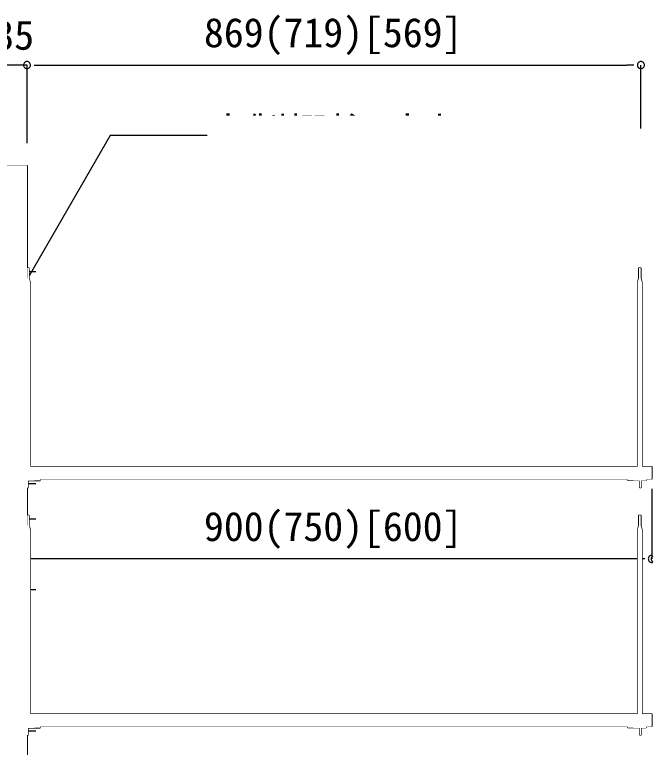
# Model space of a CAD drawing. Units: millimetres, scale not verified. Extents: x -4205 to 4205, y -2975 to 2975.
# Drawn here: x -2561 to -1658, y -579 to 458 of the extents above; entities that cross this region are included whole.
import ezdxf
from ezdxf.enums import TextEntityAlignment as Align

# ---------------------------------------------------------------- set-up
doc = ezdxf.new("R2010")
doc.units = ezdxf.units.MM
doc.header["$LTSCALE"] = 20
for name, color, linetype in [('0-0', 7, 'Continuous'), ('0-4', 3, 'Continuous'), ('0-5', 7, 'Continuous')]:
    doc.layers.add(name, color=color, linetype=linetype)
doc.styles.add('ＭＳ ゴシック', font='')
doc.styles.get('ＭＳ ゴシック').set_extended_font_data('MS Gothic')

msp = doc.modelspace()

# ---------------------------------------------------------------- linework, layer by layer
at = {"layer": '0-0'}
for p, q in [((-2555.52, 94.4), (-2530.52, 94.4)), ((-2555.52, -205.62), (-2530.52, -205.62)), ((-2555.52, -255.63), (-2530.52, -255.63)), ((-2555.52, -355.63), (-2530.52, -355.63)), ((-2555.52, -555.65), (-2530.52, -555.65))]:
    msp.add_line(p, q, dxfattribs=at)
for points in [[(-2287.92, 286.72), (-2425.34, 286.72), (-2561.04, 51.68)], [(-2544.52, -181.6), (-2544.52, -193.6), (-2538.52, -193.6), (-2538.52, -181.6)], [(-1678.52, -181.6), (-1678.52, -193.6), (-1672.52, -193.6), (-1672.52, -181.6)], [(-2544.52, -531.6), (-2544.52, -543.6), (-2538.52, -543.6), (-2538.52, -531.6)], [(-1678.52, -531.6), (-1678.52, -543.6), (-1672.52, -543.6), (-1672.52, -531.6)]]:
    msp.add_lwpolyline(points, dxfattribs=at)
for points in [[(-2577.02, 244.4), (-2544.02, 244.4), (-2544.02, -1755.6), (-2577.02, -1755.6)], [(-2544.02, 244.4), (-2543.02, 244.4), (-2543.02, -1755.6), (-2544.02, -1755.6)], [(-2558.52, 190.94), (-2561.56, 190.54), (-2563.99, 192.4), (-2564.39, 195.44), (-2562.52, 197.87), (-2559.49, 198.27), (-2557.06, 196.4), (-2556.66, 193.37)], [(-2542.77, 99.37), (-2540.27, 99.37), (-2540.27, 85.13), (-2538.52, 78.82), (-2538.52, -181.6), (-2544.52, -181.6), (-2544.52, 78.82), (-2542.77, 85.13)], [(-1676.77, 99.37), (-1674.27, 99.37), (-1674.27, 85.13), (-1672.52, 78.82), (-1672.52, -181.6), (-1678.52, -181.6), (-1678.52, 78.82), (-1676.77, 85.13)], [(-2559.94, 52.77), (-2561.04, 51.68), (-2560.64, 53.18)], [(-2558.52, -181.6), (-1658.52, -181.6), (-1658.52, -199.6), (-2558.52, -199.6)], [(-2546.02, -187.6), (-2537.02, -187.6), (-2537.02, -199.6), (-2546.02, -199.6)], [(-1680.02, -187.6), (-1671.02, -187.6), (-1671.02, -199.6), (-1680.02, -199.6)], [(-2550.52, -199.6), (-2532.52, -199.6), (-2532.52, -201.6), (-2550.52, -201.6)], [(-2524.52, -199.6), (-2543.02, -199.6), (-2543.02, -211.6), (-2541.42, -211.6), (-2541.42, -201.2), (-2524.52, -201.2)], [(-1692.52, -199.6), (-1674.02, -199.6), (-1674.02, -211.6), (-1675.62, -211.6), (-1675.62, -201.2), (-1692.52, -201.2)], [(-1684.52, -199.6), (-1666.52, -199.6), (-1666.52, -201.6), (-1684.52, -201.6)], [(-2542.77, -250.63), (-2540.27, -250.63), (-2540.27, -264.87), (-2538.52, -271.18), (-2538.52, -531.6), (-2544.52, -531.6), (-2544.52, -271.18), (-2542.77, -264.87)], [(-1676.77, -250.63), (-1674.27, -250.63), (-1674.27, -264.87), (-1672.52, -271.18), (-1672.52, -531.6), (-1678.52, -531.6), (-1678.52, -271.18), (-1676.77, -264.87)], [(-2560.52, -309.6), (-2563.35, -308.42), (-2564.52, -305.6), (-2563.35, -302.77), (-2560.52, -301.6), (-2557.7, -302.77), (-2556.52, -305.6), (-2557.7, -308.42)], [(-2558.52, -531.6), (-1658.52, -531.6), (-1658.52, -549.6), (-2558.52, -549.6)], [(-2546.02, -537.6), (-2537.02, -537.6), (-2537.02, -549.6), (-2546.02, -549.6)], [(-1680.02, -537.6), (-1671.02, -537.6), (-1671.02, -549.6), (-1680.02, -549.6)], [(-2550.52, -549.6), (-2532.52, -549.6), (-2532.52, -551.6), (-2550.52, -551.6)], [(-2524.52, -549.6), (-2543.02, -549.6), (-2543.02, -561.6), (-2541.42, -561.6), (-2541.42, -551.2), (-2524.52, -551.2)], [(-1692.52, -549.6), (-1674.02, -549.6), (-1674.02, -561.6), (-1675.62, -561.6), (-1675.62, -551.2), (-1692.52, -551.2)], [(-1684.52, -549.6), (-1666.52, -549.6), (-1666.52, -551.6), (-1684.52, -551.6)]]:
    msp.add_lwpolyline(points, close=True, dxfattribs=at)
msp.add_solid([(-1913.64, 314.94), (-1913.64, 202.05), (-1913.64, 202.05)], dxfattribs=at)
at = {"layer": '0-0', "color": 5}
msp.add_solid([(-2559.94, 52.77), (-2561.04, 51.68), (-2560.64, 53.18)], dxfattribs=at)
at = {"layer": '0-4'}
for p, q in [((-2543.02, 386.5), (-2578.02, 386.5)), ((-2543.02, 276.15), (-2543.02, 386.5)), ((-2543.02, 276.15), (-2543.02, 386.5)), ((-2523.02, 386.5), (-1694.02, 386.5)), ((-2523.02, 386.5), (-2503.03, 386.5)), ((-1674.02, 296.97), (-1674.02, 386.5)), ((-1658.52, -213.35), (-1658.52, -312.34)), ((-2558.52, -231.35), (-2558.52, -312.34)), ((-1678.52, -312.34), (-2538.52, -312.34))]:
    msp.add_line(p, q, dxfattribs=at)
at = {"layer": '0-5', "color": 3}
for p, q in [((-2533.02, 386.5), (-2523.02, 386.5)), ((-2533.02, 386.5), (-2523.02, 386.5)), ((-1684.02, 386.5), (-1694.02, 386.5)), ((-2548.52, -312.34), (-2538.52, -312.34)), ((-1668.52, -312.34), (-1678.52, -312.34))]:
    msp.add_line(p, q, dxfattribs=at)
at = {"layer": '0-5'}
for points in [[(-2538.02, 386.5), (-2538.12, 387.48), (-2538.4, 388.41), (-2538.87, 389.28), (-2539.49, 390.04), (-2540.25, 390.66), (-2541.11, 391.12), (-2542.05, 391.4), (-2543.02, 391.5), (-2544, 391.4), (-2544.94, 391.12), (-2545.8, 390.66), (-2546.56, 390.04), (-2547.18, 389.28), (-2547.64, 388.41), (-2547.93, 387.48), (-2548.02, 386.5), (-2547.93, 385.53), (-2547.64, 384.59), (-2547.18, 383.72), (-2546.56, 382.97), (-2545.8, 382.34), (-2544.94, 381.88), (-2544, 381.6), (-2543.02, 381.5), (-2542.05, 381.6), (-2541.11, 381.88), (-2540.25, 382.34), (-2539.49, 382.97), (-2538.87, 383.72), (-2538.4, 384.59), (-2538.12, 385.53)], [(-2538.02, 386.5), (-2538.12, 387.48), (-2538.4, 388.41), (-2538.87, 389.28), (-2539.49, 390.04), (-2540.25, 390.66), (-2541.11, 391.12), (-2542.05, 391.4), (-2543.02, 391.5), (-2544, 391.4), (-2544.94, 391.12), (-2545.8, 390.66), (-2546.56, 390.04), (-2547.18, 389.28), (-2547.64, 388.41), (-2547.93, 387.48), (-2548.02, 386.5), (-2547.93, 385.53), (-2547.64, 384.59), (-2547.18, 383.72), (-2546.56, 382.97), (-2545.8, 382.34), (-2544.94, 381.88), (-2544, 381.6), (-2543.02, 381.5), (-2542.05, 381.6), (-2541.11, 381.88), (-2540.25, 382.34), (-2539.49, 382.97), (-2538.87, 383.72), (-2538.4, 384.59), (-2538.12, 385.53)], [(-1679.02, 386.5), (-1678.93, 385.53), (-1678.64, 384.59), (-1678.18, 383.72), (-1677.56, 382.97), (-1676.8, 382.34), (-1675.94, 381.88), (-1675, 381.6), (-1674.02, 381.5), (-1673.05, 381.6), (-1672.11, 381.88), (-1671.25, 382.34), (-1670.49, 382.97), (-1669.87, 383.72), (-1669.4, 384.59), (-1669.12, 385.53), (-1669.02, 386.5), (-1669.12, 387.48), (-1669.4, 388.41), (-1669.87, 389.28), (-1670.49, 390.04), (-1671.25, 390.66), (-1672.11, 391.12), (-1673.05, 391.4), (-1674.02, 391.5), (-1675, 391.4), (-1675.94, 391.12), (-1676.8, 390.66), (-1677.56, 390.04), (-1678.18, 389.28), (-1678.64, 388.41), (-1678.93, 387.48)]]:
    msp.add_lwpolyline(points, close=True, dxfattribs=at)
for points in [[(-2561.3, -316.5), (-2560.44, -316.96), (-2559.5, -317.24), (-2558.52, -317.34), (-2557.55, -317.24), (-2556.61, -316.96), (-2555.75, -316.5), (-2554.99, -315.88), (-2554.37, -315.12), (-2553.9, -314.25), (-2553.62, -313.32), (-2553.52, -312.34), (-2553.62, -311.37), (-2553.9, -310.43), (-2554.37, -309.56), (-2554.99, -308.81), (-2555.75, -308.18), (-2556.61, -307.72), (-2557.55, -307.44), (-2558.52, -307.34), (-2559.5, -307.44), (-2560.44, -307.72), (-2561.3, -308.18)], [(-2560.61, -316.96), (-2559.75, -316.5), (-2558.99, -315.88), (-2558.37, -315.12), (-2557.9, -314.25), (-2557.62, -313.32), (-2557.52, -312.34), (-2557.62, -311.37), (-2557.9, -310.43), (-2558.37, -309.56), (-2558.99, -308.81), (-2559.75, -308.18), (-2560.61, -307.72)], [(-1657.55, -307.44), (-1658.52, -307.34), (-1659.5, -307.44), (-1660.44, -307.72), (-1661.3, -308.18), (-1662.06, -308.81), (-1662.68, -309.56), (-1663.14, -310.43), (-1663.43, -311.37), (-1663.52, -312.34), (-1663.43, -313.32), (-1663.14, -314.25), (-1662.68, -315.12), (-1662.06, -315.88), (-1661.3, -316.5), (-1660.44, -316.96), (-1659.5, -317.24), (-1658.52, -317.34), (-1657.55, -317.24)], [(-1657.3, -308.18), (-1658.06, -308.81), (-1658.68, -309.56), (-1659.14, -310.43), (-1659.43, -311.37), (-1659.52, -312.34), (-1659.43, -313.32), (-1659.14, -314.25), (-1658.68, -315.12), (-1658.06, -315.88), (-1657.3, -316.5)]]:
    msp.add_lwpolyline(points, dxfattribs=at)

# ---------------------------------------------------------------- texts
at = {"layer": '0-0', "style": 'ＭＳ ゴシック'}
for s, p in [('木製棚柱 中部', (-2286.73, 258.36)), ('1C面取り', (-2286.73, 201.91))]:
    msp.add_text(s, height=41.38, dxfattribs=at).set_placement(p, align=Align.BOTTOM_LEFT)
at = {"layer": '0-4', "color": 7, "style": 'ＭＳ ゴシック'}
for s, p in [('869(719)[569]', (-2292.53, 399.37)), ('35', (-2589.31, 395.76)), ('900(750)[600]', (-2292.53, -299.47))]:
    msp.add_text(s, height=41.38, dxfattribs=at).set_placement(p, align=Align.BOTTOM_LEFT)

# ---------------------------------------------------------------- next in the draw order: wipeouts: each hides what was drawn before it
for points in [[(-2286.73, 202.05), (-1913.64, 314.94), (-1913.64, 202.05), (-1913.64, 202.05)], [(-1675.62, -211.6), (-1674.02, -199.6), (-1674.02, -211.6), (-1674.02, -211.6)], [(-1675.62, -561.6), (-1674.02, -549.6), (-1674.02, -561.6), (-1674.02, -561.6)]]:
    msp.add_wipeout(points)

# ---------------------------------------------------------------- next in the draw order: wipeouts: each hides what was drawn before it
for points in [[(-2286.73, 314.94), (-1913.64, 314.94), (-2286.73, 202.05), (-2286.73, 202.05)], [(-1675.62, -201.2), (-1674.02, -199.6), (-1675.62, -211.6), (-1675.62, -211.6)], [(-1675.62, -551.2), (-1674.02, -549.6), (-1675.62, -561.6), (-1675.62, -561.6)]]:
    msp.add_wipeout(points)

# ---------------------------------------------------------------- next in the draw order: wipeouts: each hides what was drawn before it
for points in [[(-1692.52, -201.2), (-1674.02, -199.6), (-1675.62, -201.2), (-1675.62, -201.2)], [(-1692.52, -551.2), (-1674.02, -549.6), (-1675.62, -551.2), (-1675.62, -551.2)]]:
    msp.add_wipeout(points)

# ---------------------------------------------------------------- next in the draw order: wipeouts: each hides what was drawn before it
for points in [[(-1692.52, -199.6), (-1674.02, -199.6), (-1692.52, -201.2), (-1692.52, -201.2)], [(-1692.52, -549.6), (-1674.02, -549.6), (-1692.52, -551.2), (-1692.52, -551.2)]]:
    msp.add_wipeout(points)

# ---------------------------------------------------------------- next in the draw order: linework, layer by layer
at = {"layer": '0-0'}
for points in [[(-1692.52, -199.6), (-1674.02, -199.6), (-1674.02, -199.6)], [(-1692.52, -549.6), (-1674.02, -549.6), (-1674.02, -549.6)]]:
    msp.add_solid(points, dxfattribs=at)

# ---------------------------------------------------------------- next in the draw order: wipeouts: each hides what was drawn before it
for points in [[(-2558.52, -199.6), (-1658.52, -181.6), (-1658.52, -199.6), (-1658.52, -199.6)], [(-2558.52, -549.6), (-1658.52, -531.6), (-1658.52, -549.6), (-1658.52, -549.6)]]:
    msp.add_wipeout(points)

# ---------------------------------------------------------------- next in the draw order: wipeouts: each hides what was drawn before it
for points in [[(-2558.52, -181.6), (-1658.52, -181.6), (-2558.52, -199.6), (-2558.52, -199.6)], [(-2558.52, -531.6), (-1658.52, -531.6), (-2558.52, -549.6), (-2558.52, -549.6)]]:
    msp.add_wipeout(points)

# ---------------------------------------------------------------- next in the draw order: linework, layer by layer
for points in [[(-2558.52, -181.6), (-1658.52, -181.6), (-1658.52, -181.6)], [(-2524.52, -199.6), (-2524.52, -201.2), (-2524.52, -201.2)], [(-2558.52, -531.6), (-1658.52, -531.6), (-1658.52, -531.6)], [(-2524.52, -549.6), (-2524.52, -551.2), (-2524.52, -551.2)]]:
    msp.add_solid(points, dxfattribs=at)

# ---------------------------------------------------------------- next in the draw order: wipeouts: each hides what was drawn before it
for points in [[(-1684.52, -201.6), (-1666.52, -199.6), (-1666.52, -201.6), (-1666.52, -201.6)], [(-1684.52, -551.6), (-1666.52, -549.6), (-1666.52, -551.6), (-1666.52, -551.6)]]:
    msp.add_wipeout(points)

# ---------------------------------------------------------------- next in the draw order: wipeouts: each hides what was drawn before it
for points in [[(-2540.27, 85.13), (-2538.52, 78.82), (-2538.52, -181.6), (-2538.52, -181.6)], [(-1674.27, 85.13), (-1672.52, 78.82), (-1672.52, -181.6), (-1672.52, -181.6)], [(-2541.42, -201.2), (-2524.52, -201.2), (-2524.52, -199.6), (-2524.52, -199.6)], [(-1684.52, -199.6), (-1666.52, -199.6), (-1684.52, -201.6), (-1684.52, -201.6)], [(-2540.27, -264.87), (-2538.52, -271.18), (-2538.52, -531.6), (-2538.52, -531.6)], [(-1674.27, -264.87), (-1672.52, -271.18), (-1672.52, -531.6), (-1672.52, -531.6)], [(-2541.42, -551.2), (-2524.52, -551.2), (-2524.52, -549.6), (-2524.52, -549.6)], [(-1684.52, -549.6), (-1666.52, -549.6), (-1684.52, -551.6), (-1684.52, -551.6)]]:
    msp.add_wipeout(points)

# ---------------------------------------------------------------- next in the draw order: linework, layer by layer
for points in [[(-1684.52, -199.6), (-1666.52, -199.6), (-1666.52, -199.6)], [(-1684.52, -549.6), (-1666.52, -549.6), (-1666.52, -549.6)]]:
    msp.add_solid(points, dxfattribs=at)

# ---------------------------------------------------------------- next in the draw order: wipeouts: each hides what was drawn before it
for points in [[(-2542.77, 85.13), (-2540.27, 85.13), (-2538.52, -181.6), (-2538.52, -181.6)], [(-1676.77, 85.13), (-1674.27, 85.13), (-1672.52, -181.6), (-1672.52, -181.6)], [(-2543.02, -199.6), (-2541.42, -201.2), (-2524.52, -199.6), (-2524.52, -199.6)], [(-2542.77, -264.87), (-2540.27, -264.87), (-2538.52, -531.6), (-2538.52, -531.6)], [(-1676.77, -264.87), (-1674.27, -264.87), (-1672.52, -531.6), (-1672.52, -531.6)], [(-2543.02, -549.6), (-2541.42, -551.2), (-2524.52, -549.6), (-2524.52, -549.6)]]:
    msp.add_wipeout(points)

# ---------------------------------------------------------------- next in the draw order: wipeouts: each hides what was drawn before it
for points in [[(-2542.77, 85.13), (-2540.27, 99.37), (-2540.27, 85.13), (-2540.27, 85.13)], [(-1676.77, 85.13), (-1674.27, 99.37), (-1674.27, 85.13), (-1674.27, 85.13)], [(-2543.02, -211.6), (-2541.42, -211.6), (-2541.42, -201.2), (-2541.42, -201.2)], [(-2542.77, -264.87), (-2540.27, -250.63), (-2540.27, -264.87), (-2540.27, -264.87)], [(-1676.77, -264.87), (-1674.27, -250.63), (-1674.27, -264.87), (-1674.27, -264.87)], [(-2543.02, -561.6), (-2541.42, -561.6), (-2541.42, -551.2), (-2541.42, -551.2)]]:
    msp.add_wipeout(points)

# ---------------------------------------------------------------- next in the draw order: wipeouts: each hides what was drawn before it
for points in [[(-2542.77, 99.37), (-2540.27, 99.37), (-2542.77, 85.13), (-2542.77, 85.13)], [(-1676.77, 99.37), (-1674.27, 99.37), (-1676.77, 85.13), (-1676.77, 85.13)], [(-2543.02, -199.6), (-2543.02, -211.6), (-2541.42, -201.2), (-2541.42, -201.2)], [(-2542.77, -250.63), (-2540.27, -250.63), (-2542.77, -264.87), (-2542.77, -264.87)], [(-1676.77, -250.63), (-1674.27, -250.63), (-1676.77, -264.87), (-1676.77, -264.87)], [(-2543.02, -549.6), (-2543.02, -561.6), (-2541.42, -551.2), (-2541.42, -551.2)]]:
    msp.add_wipeout(points)

# ---------------------------------------------------------------- next in the draw order: linework, layer by layer
for points in [[(-2542.77, 99.37), (-2542.77, 85.13), (-2542.77, 85.13)], [(-1676.77, 99.37), (-1676.77, 85.13), (-1676.77, 85.13)], [(-2542.77, -250.63), (-2542.77, -264.87), (-2542.77, -264.87)], [(-1676.77, -250.63), (-1676.77, -264.87), (-1676.77, -264.87)]]:
    msp.add_solid(points, dxfattribs=at)

# ---------------------------------------------------------------- next in the draw order: wipeouts: each hides what was drawn before it
for points in [[(-2550.52, -201.6), (-2532.52, -199.6), (-2532.52, -201.6), (-2532.52, -201.6)], [(-2550.52, -551.6), (-2532.52, -549.6), (-2532.52, -551.6), (-2532.52, -551.6)]]:
    msp.add_wipeout(points)

# ---------------------------------------------------------------- next in the draw order: wipeouts: each hides what was drawn before it
for points in [[(-2544.52, -181.6), (-2542.77, 85.13), (-2538.52, -181.6), (-2538.52, -181.6)], [(-1678.52, -181.6), (-1676.77, 85.13), (-1672.52, -181.6), (-1672.52, -181.6)], [(-2550.52, -199.6), (-2532.52, -199.6), (-2550.52, -201.6), (-2550.52, -201.6)], [(-2544.52, -531.6), (-2542.77, -264.87), (-2538.52, -531.6), (-2538.52, -531.6)], [(-1678.52, -531.6), (-1676.77, -264.87), (-1672.52, -531.6), (-1672.52, -531.6)], [(-2550.52, -549.6), (-2532.52, -549.6), (-2550.52, -551.6), (-2550.52, -551.6)]]:
    msp.add_wipeout(points)

# ---------------------------------------------------------------- next in the draw order: linework, layer by layer
for points in [[(-2550.52, -199.6), (-2532.52, -199.6), (-2532.52, -199.6)], [(-2550.52, -549.6), (-2532.52, -549.6), (-2532.52, -549.6)]]:
    msp.add_solid(points, dxfattribs=at)

# ---------------------------------------------------------------- next in the draw order: wipeouts: each hides what was drawn before it
for points in [[(-2544.52, 78.82), (-2542.77, 85.13), (-2544.52, -181.6), (-2544.52, -181.6)], [(-1678.52, 78.82), (-1676.77, 85.13), (-1678.52, -181.6), (-1678.52, -181.6)], [(-2544.52, -271.18), (-2542.77, -264.87), (-2544.52, -531.6), (-2544.52, -531.6)], [(-1678.52, -271.18), (-1676.77, -264.87), (-1678.52, -531.6), (-1678.52, -531.6)]]:
    msp.add_wipeout(points)

# ---------------------------------------------------------------- next in the draw order: wipeouts: each hides what was drawn before it
msp.add_wipeout([(-2577.02, -1755.6), (-2544.02, 244.4), (-2544.02, -1755.6), (-2544.02, -1755.6)])

# ---------------------------------------------------------------- next in the draw order: wipeouts: each hides what was drawn before it
msp.add_wipeout([(-2577.02, 244.4), (-2544.02, 244.4), (-2577.02, -1755.6), (-2577.02, -1755.6)])

# ---------------------------------------------------------------- next in the draw order: linework, layer by layer
msp.add_solid([(-2577.02, 244.4), (-2544.02, 244.4), (-2544.02, 244.4)], dxfattribs=at)

# ---------------------------------------------------------------- next in the draw order: wipeouts: each hides what was drawn before it
for points in [[(-2558.52, 190.94), (-2557.06, 196.4), (-2556.66, 193.37), (-2556.66, 193.37)], [(-2557.7, -302.77), (-2556.52, -305.6), (-2557.7, -308.42), (-2557.7, -308.42)]]:
    msp.add_wipeout(points)

# ---------------------------------------------------------------- next in the draw order: wipeouts: each hides what was drawn before it
for points in [[(-2544.02, -1755.6), (-2543.02, 244.4), (-2543.02, -1755.6), (-2543.02, -1755.6)], [(-2558.52, 190.94), (-2556.66, 193.37), (-2556.66, 193.37), (-2556.66, 193.37)], [(-2560.52, -309.6), (-2557.7, -302.77), (-2557.7, -308.42), (-2557.7, -308.42)]]:
    msp.add_wipeout(points)

# ---------------------------------------------------------------- next in the draw order: wipeouts: each hides what was drawn before it
for points in [[(-2544.02, 244.4), (-2543.02, 244.4), (-2544.02, -1755.6), (-2544.02, -1755.6)], [(-2559.49, 198.27), (-2557.06, 196.4), (-2558.52, 190.94), (-2558.52, 190.94)], [(-2560.52, -309.6), (-2557.7, -308.42), (-2557.7, -308.42), (-2557.7, -308.42)]]:
    msp.add_wipeout(points)

# ---------------------------------------------------------------- next in the draw order: linework, layer by layer
msp.add_solid([(-2544.02, 244.4), (-2543.02, 244.4), (-2543.02, 244.4)], dxfattribs=at)

# ---------------------------------------------------------------- next in the draw order: wipeouts: each hides what was drawn before it
for points in [[(-2561.56, 190.54), (-2559.49, 198.27), (-2558.52, 190.94), (-2558.52, 190.94)], [(-2560.52, -301.6), (-2557.7, -302.77), (-2560.52, -309.6), (-2560.52, -309.6)]]:
    msp.add_wipeout(points)

# ---------------------------------------------------------------- next in the draw order: wipeouts: each hides what was drawn before it
msp.add_wipeout([(-2562.52, 197.87), (-2559.49, 198.27), (-2561.56, 190.54), (-2561.56, 190.54)])

doc.saveas('drawing.dxf')
